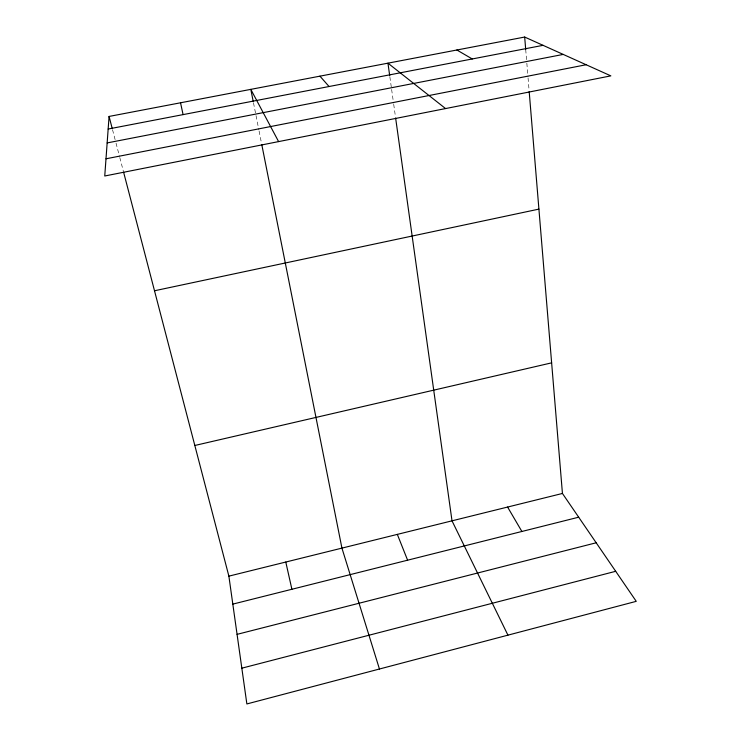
<?xml version="1.0" encoding="UTF-8"?>
<svg xmlns="http://www.w3.org/2000/svg" width="741" height="741" viewBox="0 0 741 741"><rect width="100%" height="100%" fill="white"/><g stroke="black" fill="none" stroke-linecap="round" stroke-linejoin="round"><path stroke-width="0.56" stroke-dasharray="3.71 2.78" d="M112.549 129.777L115.735 141.994M116.022 143.106L119.496 156.434M119.792 157.546L123.265 170.875M253.496 102.879L258.859 129.907M259.081 131.027L261.545 143.421M389.868 76.869L391.47 88.281M391.628 89.42L393.545 103.119M393.703 104.259L395.462 116.819M525.712 49.536L526.74 62.022M526.842 63.161L527.962 76.786M528.055 77.916L529.093 90.411"/><path stroke-width="1.11" d="M109.075 116.439L104.75 175.997L610.834 75.869L524.674 37.05L109.075 116.439L112.261 128.665M241.835 668.178L615.688 571.302M237.074 634.352L596.181 542.783M232.813 604.119L578.684 517.199M228.876 576.146L562.438 493.46L636.25 601.34L246.864 703.95L228.876 576.146L123.552 171.986M194.827 445.48L551.628 362.849M154.508 290.768L538.911 209.119M106 158.796L586.14 64.745M107.158 142.92L563.216 54.417M108.158 129.036L543.06 45.331M456.882 49.999L472.258 58.965M445.573 108.566L387.951 63.17L389.71 75.721M319.945 76.156L329.069 86.521M507.594 507.057L521.886 531.473M278.607 141.605L250.81 89.365L253.274 101.749M507.937 635.157L452.01 520.83L395.62 117.958M397.333 534.391L407.615 560.196M379.448 669.012L341.934 548.127L261.768 144.541M285.785 562.039L291.898 589.271M180.535 102.795L183.083 114.614M524.674 37.05L525.712 49.536M529.185 91.541L562.438 493.46"/></g></svg>
